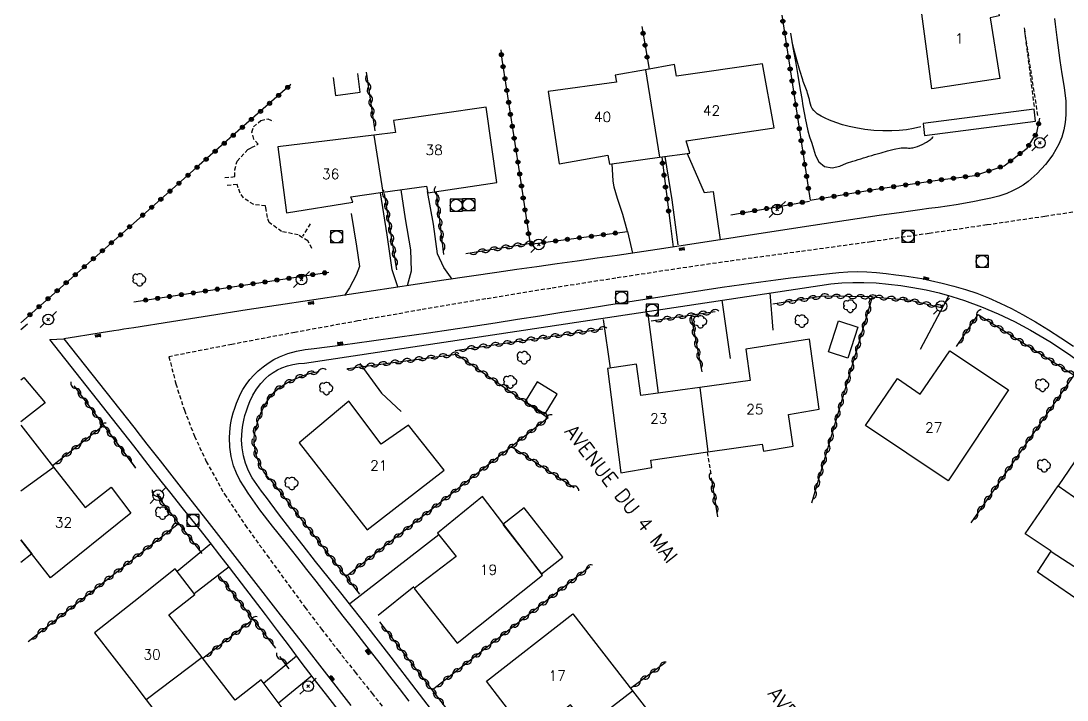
# Model space of a CAD drawing. Header units: millimetres. Extents: x 157000 to 158000, y 155000 to 156000.
# Drawn here: x 157000 to 157129.9, y 155238.6 to 155323 of the extents above; entities that cross this region are included whole.
import ezdxf
from ezdxf.enums import TextEntityAlignment as Align

# ---------------------------------------------------------------- set-up
doc = ezdxf.new("R2010")
doc.units = ezdxf.units.MM
doc.linetypes.add('DASHED', pattern=[0.75, 0.5, -0.25])
doc.layers.get('0').update_dxf_attribs({"linetype": 'CONTINUOUS'})
for name, color, linetype in [('W0001', 6, 'DASHED'), ('W0008', 7, 'CONTINUOUS'), ('W0014', 7, 'CONTINUOUS'), ('W0017', 7, 'CONTINUOUS'), ('W0101', 7, 'CONTINUOUS'), ('W0104', 1, 'CONTINUOUS'), ('W0112', 1, 'DASHED'), ('W0211', 2, 'CONTINUOUS'), ('W0214', 2, 'CONTINUOUS'), ('W0300', 7, 'CONTINUOUS'), ('W0310', 3, 'CONTINUOUS'), ('W0323', 7, 'CONTINUOUS'), ('W0401', 7, 'CONTINUOUS'), ('W0420', 7, 'CONTINUOUS'), ('W0473', 7, 'CONTINUOUS'), ('W0989', 7, 'CONTINUOUS'), ('W0991', 7, 'CONTINUOUS'), ('W1102', 7, 'CONTINUOUS')]:
    doc.layers.add(name, color=color, linetype=linetype)
doc.styles.get("Standard").update_dxf_attribs({"font": 'romans.shx', "width": 0.85})

# ---------------------------------------------------------------- blocks, each defined once
blk = doc.blocks.new('T473')
for p, q in [((-0.166667, 0.166667), (0.166667, -0.166667)), ((-0.166667, -0.166667), (0.166667, 0.166667)), ((0.500001, 0.500001), (1.000002, 1.000002)), ((-1.000002, -1.000002), (-0.500001, -0.500001))]:
    blk.add_line(p, q)
blk.add_ellipse((0, 0), major_axis=(0.471405, 0.471405), ratio=1, start_param=5.4977871438, end_param=11.780972451)
blk = doc.blocks.new('T401')
for p, q in [((-0.3, 0.3), (0, 0.3)), ((-0.3, -0.25), (-0.3, 0.3)), ((-0.3, 0.15), (0, 0.15)), ((-0.3, 0), (0, 0)), ((0, 0.3), (0, -0.25)), ((-0.3, -0.15), (0, -0.15)), ((-0.3, -0.25), (-0.3, -0.3)), ((-0.3, -0.3), (0, -0.3)), ((0, -0.3), (0, -0.25))]:
    blk.add_line(p, q)
blk = doc.blocks.new('T420')
for p, q in [((0.75, 0.75), (-0.75, 0.75)), ((-0.75, 0.75), (-0.75, -0.75)), ((0.75, 0.75), (0.75, -0.75)), ((0.75, -0.75), (-0.75, -0.75))]:
    blk.add_line(p, q)
blk.add_ellipse((0, 0), major_axis=(-0.53, 0.53), ratio=1, start_param=3.926991, end_param=10.210176)
blk = doc.blocks.new('T300')
for p, q in [((-0.8, 0.51), (-0.86, 0.34)), ((-0.86, 0.34), (-0.86, 0.17)), ((-0.86, 0.17), (-0.74, 0.06)), ((-0.69, 0.63), (-0.8, 0.51)), ((-0.8, -0.06), (-0.74, 0.06)), ((-0.74, 0.06), (-0.69, 0.11)), ((-0.57, 0.69), (-0.69, 0.63)), ((-0.46, 0.69), (-0.57, 0.69)), ((-0.29, 0.63), (-0.46, 0.69)), ((-0.29, 0.63), (-0.17, 0.74)), ((-0.23, 0.57), (-0.29, 0.63)), ((-0.17, 0.74), (-0.06, 0.8)), ((-0.06, 0.8), (0.06, 0.8)), ((0.06, 0.8), (0.23, 0.74)), ((0.23, 0.74), (0.34, 0.63)), ((0.34, 0.63), (0.4, 0.51)), ((0.46, 0.46), (0.34, 0.46)), ((0.4, 0.51), (0.4, 0.46)), ((0.57, 0.4), (0.46, 0.46)), ((0.57, 0.4), (0.69, 0.29)), ((0.69, 0.29), (0.74, 0.17)), ((0.74, 0.06), (0.69, -0.17)), ((0.74, 0.17), (0.74, 0.06)), ((-0.8, -0.17), (-0.8, -0.06)), ((-0.8, -0.23), (-0.8, -0.17)), ((-0.74, -0.34), (-0.8, -0.23)), ((-0.69, -0.4), (-0.74, -0.34)), ((-0.51, -0.46), (-0.69, -0.4)), ((-0.4, -0.46), (-0.51, -0.46)), ((-0.4, -0.46), (-0.34, -0.46)), ((-0.34, -0.46), (-0.34, -0.4)), ((-0.34, -0.51), (-0.34, -0.46)), ((-0.29, -0.63), (-0.34, -0.51)), ((-0.17, -0.74), (-0.29, -0.63)), ((-0.06, -0.8), (-0.17, -0.74)), ((0.06, -0.8), (-0.06, -0.8)), ((0.17, -0.74), (0.06, -0.8)), ((0.23, -0.69), (0.17, -0.74)), ((0.29, -0.46), (0.23, -0.46)), ((0.29, -0.63), (0.23, -0.69)), ((0.46, -0.4), (0.29, -0.46)), ((0.34, -0.51), (0.29, -0.63)), ((0.34, -0.51), (0.34, -0.46)), ((0.57, -0.34), (0.46, -0.4)), ((0.63, -0.29), (0.57, -0.34)), ((0.69, -0.17), (0.63, -0.29))]:
    blk.add_line(p, q)
blk = doc.blocks.new('t310o')
at = {"color": 0, "linetype": 'Continuous'}
for centre, start, end in [((-0.5, 0.38), 216.8699, 323.1304), ((0.5, -0.37), 36.8699, 143.1303)]:
    blk.add_arc(centre, 0.625, start, end, dxfattribs=at)
blk = doc.blocks.new('t323o')
at = {"color": 0, "linetype": 'Continuous'}
for radius in [0.25, 0.15]:
    blk.add_circle((0, 0), radius, dxfattribs=at)

msp = doc.modelspace()

# ---------------------------------------------------------------- linework, layer by layer
at = {"layer": 'W0001'}
for points in [[(157134.32, 155299.77), (157127.13, 155298.7), (157119.94, 155297.64), (157112.75, 155296.59), (157105.55, 155295.55), (157102.6, 155295.14), (157099.65, 155294.73), (157096.7, 155294.33), (157093.74, 155293.93), (157090.79, 155293.53), (157087.84, 155293.12), (157084.89, 155292.7), (157081.94, 155292.27), (157073.86, 155291.04), (157065.78, 155289.77), (157057.71, 155288.46), (157049.65, 155287.1), (157041.82, 155285.72), (157033.99, 155284.29), (157026.18, 155282.81), (157018.37, 155281.28)], [(157018.37, 155281.28), (157019.23, 155277.92), (157020.29, 155274.63), (157021.55, 155271.41), (157023.01, 155268.27), (157025.27, 155264.22), (157027.84, 155260.36), (157030.55, 155256.62), (157033.27, 155252.89), (157035.27, 155250.16), (157037.32, 155247.46), (157039.39, 155244.78), (157041.49, 155242.12), (157043.6, 155239.46), (157045.71, 155236.81)]]:
    msp.add_lwpolyline(points, dxfattribs=at)
at = {"layer": 'W0008'}
for points in [[(157128.32, 155323.28), (157128.42, 155322.59), (157128.51, 155321.9), (157128.63, 155320.94), (157128.75, 155319.99), (157128.87, 155319.04), (157128.98, 155318.08), (157129.23, 155316.41), (157129.52, 155314.73), (157129.73, 155313.03), (157129.75, 155311.32), (157129.66, 155310.39), (157129.5, 155309.46), (157129.25, 155308.55), (157128.88, 155307.68), (157128.12, 155306.37), (157127.2, 155305.16), (157126.17, 155304.05), (157125.05, 155303.04), (157124.44, 155302.59), (157123.79, 155302.2), (157123.11, 155301.87), (157122.41, 155301.57), (157121.43, 155301.23), (157120.42, 155300.97), (157119.41, 155300.76), (157118.4, 155300.55), (157117.27, 155300.34), (157116.14, 155300.15), (157115, 155299.98), (157113.87, 155299.83), (157112.73, 155299.68), (157111.6, 155299.53), (157110.46, 155299.37), (157109.33, 155299.21), (157106.58, 155298.8), (157103.84, 155298.39), (157101.09, 155297.98), (157098.35, 155297.57), (157095.93, 155297.2), (157093.51, 155296.83), (157091.1, 155296.45), (157088.68, 155296.08), (157086.26, 155295.7), (157083.85, 155295.33), (157081.43, 155294.96), (157079.01, 155294.6), (157076.52, 155294.23), (157074.03, 155293.87), (157071.54, 155293.52), (157069.05, 155293.16), (157066.56, 155292.81), (157064.07, 155292.46), (157061.58, 155292.1), (157059.09, 155291.74), (157052.52, 155290.77), (157045.95, 155289.8), (157039.38, 155288.81), (157032.81, 155287.81), (157028.11, 155287.09), (157023.4, 155286.36), (157018.7, 155285.62), (157014, 155284.88)], [(157014, 155284.88), (157013.38, 155284.78), (157012.76, 155284.69), (157012.14, 155284.59), (157011.52, 155284.49), (157009.97, 155284.24), (157008.42, 155284), (157006.88, 155283.75), (157005.33, 155283.49)]]:
    msp.add_lwpolyline(points, dxfattribs=at)
at = {"layer": 'W0014'}
for points in [[(157036.41, 155282.31), (157039.96, 155282.77), (157043.51, 155283.24), (157047.06, 155283.74), (157050.61, 155284.24), (157053.38, 155284.65), (157056.14, 155285.07), (157058.9, 155285.5), (157061.66, 155285.93), (157064.41, 155286.37), (157067.17, 155286.81), (157069.93, 155287.24), (157072.69, 155287.67), (157077.48, 155288.41), (157082.27, 155289.16), (157087.06, 155289.9), (157091.86, 155290.58), (157093.71, 155290.84), (157095.56, 155291.08), (157097.41, 155291.3), (157099.27, 155291.5), (157100.4, 155291.62), (157101.54, 155291.74), (157102.69, 155291.83), (157103.83, 155291.86), (157105.04, 155291.83), (157106.24, 155291.74), (157107.44, 155291.61), (157108.63, 155291.47), (157109.71, 155291.33), (157110.79, 155291.17), (157111.86, 155290.98), (157112.92, 155290.76), (157114.38, 155290.43), (157115.84, 155290.06), (157117.28, 155289.64), (157118.7, 155289.16), (157120.15, 155288.58), (157121.58, 155287.95), (157122.99, 155287.26), (157124.37, 155286.53), (157125.99, 155285.61), (157127.57, 155284.64), (157129.13, 155283.63), (157130.68, 155282.61)], [(157035.19, 155280.47), (157099.18, 155290.14)], [(157099.18, 155290.14), (157100.54, 155290.32), (157101.91, 155290.44), (157103.28, 155290.5), (157104.65, 155290.5), (157106.19, 155290.44), (157107.72, 155290.31), (157109.24, 155290.12), (157110.76, 155289.88), (157112.38, 155289.57), (157114, 155289.21), (157115.6, 155288.78), (157117.17, 155288.28), (157119.28, 155287.49), (157121.34, 155286.61), (157123.37, 155285.64), (157125.35, 155284.58), (157127.74, 155283.17), (157130.06, 155281.65), (157132.31, 155280.02), (157134.49, 155278.3)], [(157003.61, 155283.41), (157005.33, 155283.49)], [(157014, 155270.2), (157003.61, 155283.41)], [(157005.33, 155283.49), (157014, 155272.53)], [(157048.2, 155238.5), (157047.01, 155240.06), (157045.81, 155241.62), (157044.62, 155243.18), (157043.42, 155244.73), (157042.29, 155246.18), (157041.16, 155247.62), (157040.03, 155249.07), (157038.9, 155250.51), (157037.77, 155251.96), (157036.64, 155253.4), (157035.51, 155254.85), (157034.39, 155256.3), (157032.82, 155258.28), (157031.23, 155260.25), (157029.68, 155262.26), (157028.23, 155264.34), (157027.71, 155265.14), (157027.2, 155265.95), (157026.75, 155266.81), (157026.4, 155267.71), (157026.11, 155268.87), (157025.95, 155270.06), (157025.91, 155271.25), (157025.99, 155272.44), (157026.08, 155273.07), (157026.2, 155273.69), (157026.36, 155274.3), (157026.55, 155274.91), (157026.76, 155275.5), (157027.01, 155276.09), (157027.28, 155276.66), (157027.57, 155277.22), (157027.96, 155277.85), (157028.41, 155278.45), (157028.91, 155279), (157029.45, 155279.51), (157030.06, 155280.03), (157030.7, 155280.5), (157031.39, 155280.92), (157032.11, 155281.27), (157033.14, 155281.67), (157034.21, 155281.98), (157035.3, 155282.19), (157036.41, 155282.31)], [(157052.22, 155235.81), (157049.09, 155239.89), (157045.96, 155243.96), (157042.81, 155248.03), (157041.27, 155250), (157039.72, 155251.95), (157038.16, 155253.91), (157036.59, 155255.86), (157035.04, 155257.82), (157033.5, 155259.79), (157031.98, 155261.78), (157030.49, 155263.79), (157029.89, 155264.59), (157029.28, 155265.39), (157028.71, 155266.23), (157028.24, 155267.12), (157027.89, 155268.04), (157027.63, 155268.98), (157027.46, 155269.95), (157027.4, 155270.93), (157027.42, 155271.55), (157027.47, 155272.17), (157027.55, 155272.78), (157027.67, 155273.39), (157027.82, 155273.99), (157028, 155274.58), (157028.2, 155275.16), (157028.43, 155275.73), (157028.81, 155276.51), (157029.26, 155277.26), (157029.79, 155277.95), (157030.38, 155278.59), (157030.84, 155278.99), (157031.33, 155279.34), (157031.86, 155279.65), (157032.41, 155279.9), (157033.09, 155280.14), (157033.78, 155280.31), (157034.48, 155280.42), (157035.19, 155280.47)], [(157014, 155272.53), (157014.82, 155271.49), (157015.64, 155270.44), (157016.47, 155269.4), (157017.29, 155268.35), (157020.19, 155264.64), (157023.09, 155260.93), (157025.98, 155257.21), (157028.87, 155253.5), (157031.9, 155249.61), (157034.93, 155245.73), (157037.96, 155241.84), (157040.98, 155237.95)], [(157016.22, 155267.37), (157014, 155270.2)], [(157039.95, 155236.67), (157037.8, 155239.45), (157036.3, 155241.4), (157034.81, 155243.36), (157033.33, 155245.32), (157031.85, 155247.28), (157030.38, 155249.25), (157028.89, 155251.21), (157027.4, 155253.17), (157025.9, 155255.11), (157024.7, 155256.65), (157023.5, 155258.19), (157022.29, 155259.72), (157021.07, 155261.25), (157019.86, 155262.78), (157018.64, 155264.31), (157017.43, 155265.84), (157016.22, 155267.37)]]:
    msp.add_lwpolyline(points, dxfattribs=at)
at = {"layer": 'W0017'}
for points in [[(157079.93, 155306.14), (157080.82, 155300.75), (157081.55, 155295.18)], [(157082.72, 155306.52), (157084.84, 155301.66), (157085.97, 155301.82), (157086.83, 155295.8)], [(157075.3, 155296.82), (157074.72, 155298.95), (157074.07, 155300.95), (157073.65, 155302.32), (157073.54, 155303.12), (157073.42, 155305.24)], [(157048.01, 155290.12), (157048.49, 155291.94), (157048.4, 155294.56), (157047.77, 155298.4), (157047.23, 155302.02)], [(157053.53, 155290.93), (157052.49, 155292.36), (157051.71, 155294.06), (157051.24, 155297.74), (157050.48, 155301.82)], [(157046.78, 155289.98), (157046.08, 155292.08), (157045.46, 155296.4), (157044.65, 155301.63)], [(157041.01, 155299.06), (157041.68, 155295.02), (157042.04, 155292.48), (157041.62, 155291.41), (157040.79, 155289.85), (157040.18, 155288.88)], [(157080.59, 155297.88), (157080.99, 155294.9)], [(157075.3, 155296.82), (157075.92, 155294.14)], [(157093, 155289.2), (157093.36, 155284.57)], [(157115.22, 155288.88), (157111.63, 155282.17)], [(157087.03, 155288.3), (157088.07, 155281.04)], [(157079.15, 155276.77), (157077.86, 155286.56)], [(157073.19, 155279.86), (157072.32, 155285.91)], [(157042.08, 155280.45), (157044.78, 155276.77), (157047.23, 155274.46)], [(157136.66, 155276.81), (157128.77, 155265.25)], [(157051.89, 155259.17), (157040.84, 155250.58)], [(157019.4, 155254.63), (157023.6, 155258.08)], [(157021.51, 155251.86), (157025.85, 155255.21)], [(157048.8, 155252.7), (157044.37, 155249.12)], [(157030.13, 155240.74), (157034.21, 155244.14)], [(157036.11, 155241.63), (157032, 155238.24)]]:
    msp.add_lwpolyline(points, dxfattribs=at)
at = {"layer": 'W0101'}
for points in [[(157120.97, 155327.05), (157121.45, 155323.6), (157120.36, 155323.37), (157121.54, 155315.85), (157113.11, 155314.55), (157111.62, 155325.76)], [(157092.09, 155317.67), (157081.41, 155316.12), (157081.16, 155317.58), (157077.56, 155316.93)], [(157079.28, 155306.05), (157083.04, 155306.56), (157082.6, 155308.09), (157093.51, 155309.71), (157092.09, 155317.67)], [(157077.56, 155316.93), (157073.78, 155316.24), (157073.93, 155315.36), (157065.48, 155314.21), (157066.83, 155305.25), (157072.86, 155306.32), (157073.06, 155305.19), (157079.28, 155306.05)], [(157057.76, 155312.28), (157046.27, 155310.61), (157046.52, 155309.13), (157043.8, 155308.79)], [(157044.95, 155301.7), (157050.34, 155302.45), (157050.53, 155301.63), (157059.07, 155302.93), (157057.76, 155312.28)], [(157043.8, 155308.79), (157031.9, 155307.34), (157032.99, 155299.15), (157041.2, 155300.48), (157040.95, 155301.14), (157044.95, 155301.7)], [(157085.3, 155269.45), (157092.05, 155270.41), (157092.18, 155269.53), (157095.88, 155270.17), (157095.3, 155274.12), (157099.1, 155274.76), (157097.91, 155283.45), (157090.01, 155282.23), (157090.54, 155278.33), (157084.29, 155277.47)], [(157076.43, 155280.37), (157072.82, 155279.8), (157074.47, 155266.85), (157078.33, 155267.54), (157078.2, 155268.43), (157085.3, 155269.45)], [(157084.29, 155277.47), (157076.97, 155276.47), (157076.43, 155280.37)], [(157000, 155278.41), (157000.36, 155278.71)], [(157000.36, 155278.71), (157003.01, 155275.55), (157000, 155273.2)], [(157000, 155272.76), (157004.04, 155267.58)], [(157004.04, 155267.58), (157007.96, 155262.56), (157011.19, 155265.08), (157013.66, 155261.83), (157003.66, 155253.8), (157000, 155258.55)], [(157021.59, 155251.75), (157019.16, 155254.94), (157014, 155250.84)], [(157022.5, 155243.91), (157018.36, 155249.24), (157021.59, 155251.75)], [(157014, 155250.84), (157009.14, 155246.99), (157014, 155240.68)], [(157070.29, 155235.45), (157068.24, 155238.06), (157063.13, 155234.01), (157057.81, 155240.98), (157068.52, 155249.33)], [(157068.52, 155249.33), (157075.94, 155239.77)], [(157015.55, 155238.67), (157022.22, 155230), (157032.43, 155237.67), (157029.84, 155241.13), (157026.61, 155238.61), (157022.5, 155243.91)], [(157014, 155240.68), (157015.55, 155238.67)], [(157075.94, 155239.77), (157083.2, 155230.42), (157072.57, 155222.18), (157067.08, 155228.89), (157072.32, 155232.87), (157070.29, 155235.45)]]:
    msp.add_lwpolyline(points, dxfattribs=at)
for points in [[(157122.61, 155277.17), (157115.11, 155265.88), (157104.86, 155272.72), (157108.83, 155278.58), (157111.66, 155276.62), (157115.35, 155282.03)], [(157034.55, 155270.59), (157043, 155259.79), (157052.57, 155267.19), (157048.13, 155272.78), (157044.73, 155270.44), (157040.7, 155275.75)], [(157142.35, 155263.76), (157132.96, 155249.88), (157126.2, 155254.51), (157127.9, 155257.14), (157124.69, 155259.27), (157128.77, 155265.25), (157131.65, 155263.25), (157135.23, 155268.54)], [(157054.18, 155245.69), (157064.74, 155254.16), (157057.29, 155263.94), (157051.73, 155259.38), (157054.03, 155256.46), (157048.81, 155252.5)]]:
    msp.add_lwpolyline(points, close=True, dxfattribs=at)
at = {"layer": 'W0104'}
for points in [[(157042.14, 155314.13), (157041.85, 155316.45)], [(157038.78, 155315.94), (157039.07, 155313.73), (157042.14, 155314.13)], [(157000, 155258.55), (157001.36, 155256.78), (157000, 155255.73)], [(157127.9, 155257.1), (157134.81, 155252.61)]]:
    msp.add_lwpolyline(points, dxfattribs=at)
for points in [[(157125.8, 155312.02), (157112.01, 155310.25), (157112.2, 155308.76), (157125.99, 155310.53)], [(157103.92, 155284.97), (157102.65, 155281.09), (157100.26, 155281.88), (157101.53, 155285.75)], [(157065.1, 155274.18), (157066.6, 155276.62), (157064.1, 155278.17), (157062.6, 155275.73)], [(157059.84, 155260.45), (157064.62, 155254.32), (157067.28, 155256.39), (157062.49, 155262.52)]]:
    msp.add_lwpolyline(points, close=True, dxfattribs=at)
at = {"layer": 'W0112'}
for points in [[(157124.55, 155322.12), (157126.23, 155311.21)], [(157124.6, 155321.78), (157125.82, 155312.14)], [(157029.45, 155307.67), (157028.9, 155308.32), (157028.68, 155309.18), (157028.88, 155309.84), (157029.78, 155310.63), (157030.66, 155310.81), (157031.37, 155310.48)], [(157025.31, 155303.52), (157026.54, 155303.65), (157026.55, 155304.48), (157026.83, 155305.56), (157028.16, 155307), (157028.64, 155307.26), (157029.45, 155307.67)], [(157026.86, 155302.68), (157025.41, 155302.52)], [(157030.37, 155300.01), (157028.9, 155300.18), (157027.64, 155301), (157027.22, 155301.61), (157026.98, 155302.25), (157026.86, 155302.68)], [(157036.14, 155294.73), (157035.61, 155295.66), (157034.44, 155296.41), (157032.37, 155296.82), (157030.83, 155297.95), (157030.61, 155298.56), (157030.39, 155299.79), (157030.37, 155300.01)], [(157035.92, 155297.78), (157034.96, 155296.24)], [(157085.19, 155269.43), (157085.7, 155266.55)]]:
    msp.add_lwpolyline(points, dxfattribs=at)
at = {"layer": 'W0211'}
msp.add_lwpolyline([(157095.55, 155321.45), (157095.86, 155319.69), (157096.16, 155317.94), (157096.46, 155316.19), (157096.77, 155314.44), (157096.84, 155314), (157096.91, 155313.56), (157096.98, 155313.11), (157097.05, 155312.67), (157097.12, 155312.23), (157097.19, 155311.79), (157097.28, 155311.35), (157097.37, 155310.91), (157097.53, 155310.13), (157097.71, 155309.34), (157097.92, 155308.57), (157098.18, 155307.81), (157098.41, 155307.08), (157098.65, 155306.26), (157099.08, 155305.47), (157099.78, 155304.9), (157100.72, 155304.72), (157101.68, 155304.93), (157102.52, 155305.3), (157103.28, 155305.58), (157103.62, 155305.67), (157103.96, 155305.76), (157104.29, 155305.87), (157104.63, 155305.97), (157104.96, 155306.08), (157105.29, 155306.19), (157105.63, 155306.29), (157105.96, 155306.39), (157106.79, 155306.62), (157107.61, 155306.86), (157108.44, 155307.07), (157109.29, 155307.22), (157109.47, 155307.23), (157109.66, 155307.23), (157109.84, 155307.22), (157110.02, 155307.21), (157110.2, 155307.2), (157110.39, 155307.2), (157110.57, 155307.21), (157110.76, 155307.24), (157111.34, 155307.41), (157111.89, 155307.65), (157112.42, 155307.94), (157112.93, 155308.27), (157113.03, 155308.35), (157113.12, 155308.44), (157113.21, 155308.53), (157113.28, 155308.63)], dxfattribs=at)
at = {"layer": 'W0214'}
msp.add_lwpolyline([(157111.73, 155309.84), (157110.84, 155309.63), (157109.94, 155309.48), (157109.03, 155309.38), (157108.12, 155309.32), (157107, 155309.32), (157105.89, 155309.39), (157104.78, 155309.51), (157103.68, 155309.69), (157102.84, 155309.87), (157102, 155310.09), (157101.18, 155310.36), (157100.38, 155310.68), (157099.87, 155310.91), (157099.34, 155311.15), (157098.85, 155311.45), (157098.43, 155311.86), (157098.26, 155312.11), (157098.13, 155312.37), (157098.03, 155312.65), (157097.95, 155312.93), (157097.89, 155313.21), (157097.83, 155313.49), (157097.76, 155313.76), (157097.67, 155314.03), (157097.6, 155314.24), (157097.52, 155314.44), (157097.45, 155314.64), (157097.37, 155314.84), (157097.29, 155315.04), (157097.22, 155315.25), (157097.14, 155315.45), (157097.08, 155315.65), (157096.71, 155316.82), (157096.36, 155318), (157096.04, 155319.18), (157095.74, 155320.37)], dxfattribs=at)
at = {"layer": 'W0310'}
for points in [[(157043.98, 155309.35), (157042.91, 155316.62)], [(157052.52, 155293.99), (157051.59, 155301.79)], [(157046.68, 155292.08), (157045.13, 155301.57)], [(157055.24, 155294.08), (157063.54, 155295.42)], [(157105.74, 155288.71), (157099.56, 155288.81), (157093.35, 155287.79)], [(157098.22, 155263.14), (157105.74, 155288.71), (157110.41, 155288.31), (157114.46, 155287.35)], [(157078.24, 155285.73), (157086.19, 155286.88)], [(157083.16, 155286.44), (157084.56, 155279.4)], [(157116.15, 155282.57), (157118.84, 155286.52), (157131.1, 155278.77), (157135.74, 155275.6)], [(157000.82, 155285.32), (157000, 155284.6)], [(157053.92, 155282.07), (157072.24, 155284.73)], [(157040.61, 155279.83), (157054.07, 155281.61), (157065.48, 155273.69), (157040.38, 155253.99)], [(157030.85, 155266.08), (157030.16, 155266.99), (157029.61, 155267.99), (157029.22, 155269.06), (157029, 155270.18), (157028.96, 155270.71), (157028.98, 155271.24), (157029.04, 155271.77), (157029.14, 155272.28), (157029.28, 155272.78), (157029.43, 155273.28), (157029.61, 155273.77), (157029.8, 155274.25), (157030.13, 155274.98), (157030.53, 155275.68), (157031, 155276.34), (157031.53, 155276.95), (157032.01, 155277.38), (157032.54, 155277.75), (157033.09, 155278.07), (157033.66, 155278.37), (157034.47, 155278.72), (157035.3, 155279.03), (157036.14, 155279.27), (157037, 155279.46)], [(157130.73, 155279.01), (157117.93, 155260.66)], [(157006.57, 155277.67), (157014, 155267.74)], [(157006.57, 155277.67), (157014, 155267.75)], [(157010.16, 155272.67), (157003.93, 155267.73)], [(157060.93, 155270.13), (157068.68, 155265.03)], [(157014, 155267.75), (157014.17, 155267.52)], [(157014, 155267.74), (157014.23, 155267.44)], [(157042.07, 155251.81), (157030.92, 155266.17)], [(157085.71, 155266.24), (157086.48, 155261.41)], [(157016.9, 155264), (157022.45, 155256.86)], [(157014, 155256.21), (157019.56, 155260.58)], [(157000.91, 155245.93), (157014, 155256.21)], [(157070.65, 155255.19), (157051.25, 155240.03)], [(157024.67, 155254), (157031.6, 155245.08)], [(157028.63, 155248.46), (157022.57, 155243.82)], [(157044.53, 155248.37), (157057.25, 155231.78), (157059.07, 155232.25), (157061.78, 155233.89)], [(157032.11, 155244.03), (157033.26, 155242.52)], [(157080.01, 155243.26), (157075.7, 155240.09)]]:
    msp.add_lwpolyline(points, dxfattribs=at)
at = {"layer": 'W0323'}
for points in [[(157094.49, 155323.69), (157098, 155300.71)], [(157077.11, 155322.28), (157078, 155317.01)], [(157059.57, 155319.38), (157059.73, 155318.21), (157061.88, 155304.28), (157063.21, 155295.26), (157075.3, 155296.82)], [(157033.51, 155315.07), (157022.15, 155305.06), (157014, 155297.86)], [(157098, 155300.71), (157106.14, 155302.07), (157114.08, 155303.24), (157118.43, 155303.78), (157122.06, 155304.99), (157124.92, 155307.18), (157126.15, 155309.1), (157126.5, 155310.92)], [(157079.56, 155306.08), (157080.59, 155297.88)], [(157088.14, 155298.92), (157097.9, 155300.61)], [(157014, 155297.86), (157000, 155285.5)], [(157014, 155288.08), (157038.21, 155291.78)]]:
    msp.add_lwpolyline(points, dxfattribs=at)
at = {"layer": 'W1102'}
for points in [[(157077.56, 155316.93), (157079.28, 155306.05)], [(157043.8, 155308.79), (157044.95, 155301.7)], [(157084.29, 155277.47), (157085.3, 155269.45)], [(157000, 155264.63), (157004.04, 155267.58)], [(157022.5, 155243.91), (157015.55, 155238.67)], [(157070.29, 155235.45), (157075.94, 155239.77)]]:
    msp.add_lwpolyline(points, dxfattribs=at)

# ---------------------------------------------------------------- block references
at = {"layer": 'W0300'}
for p in [(157014.74, 155290.83), (157102.98, 155287.55), (157084.37, 155285.61), (157096.97, 155285.7), (157062.49, 155281.15), (157060.78, 155278.15), (157126.85, 155277.73), (157037.94, 155277.32), (157127.07, 155267.74), (157033.64, 155265.53), (157017.58, 155261.85)]:
    msp.add_blockref('T300', p, dxfattribs=at)
at = {"layer": 'W0310'}
for p, rotation in [((157043.11, 155315.29), 98.33986471005197), ((157043.33, 155313.8), 98.33986471005197), ((157043.54, 155312.32), 98.33986471005197), ((157043.76, 155310.83), 98.33986471005197), ((157045.23, 155300.97), 99.28785266326987), ((157051.63, 155301.44), 96.84827535498317), ((157045.47, 155299.48), 99.28785266326987), ((157051.81, 155299.95), 96.84827535498317), ((157051.99, 155298.46), 96.84827535498317), ((157045.71, 155298), 99.28785266326987), ((157052.17, 155296.97), 96.84827535498317), ((157045.96, 155296.52), 99.28785266326987), ((157046.2, 155295.04), 99.28785266326987), ((157052.35, 155295.48), 96.84827535498317), ((157061.17, 155295.04), 9.229044538666383), ((157062.65, 155295.28), 9.229044538666383), ((157046.44, 155293.56), 99.28785266326987), ((157056.73, 155294.32), 9.229044538666383), ((157058.21, 155294.56), 9.229044538666383), ((157059.69, 155294.8), 9.229044538666383), ((157097.79, 155288.52), 189.3050770697087), ((157099.27, 155288.76), 189.3050770697087), ((157100.77, 155288.79), 179.1111904304781), ((157102.27, 155288.77), 179.1111904304781), ((157103.77, 155288.75), 179.1111904304781), ((157105.27, 155288.72), 179.1111904304781), ((157106.08, 155288.69), 355.0403250114842), ((157107.58, 155288.56), 355.0403250114842), ((157109.07, 155288.43), 355.0403250114842), ((157094.83, 155288.04), 189.3050770697087), ((157096.31, 155288.28), 189.3050770697087), ((157105.42, 155287.6), 73.61646998759645), ((157110.56, 155288.27), 346.7011862400798), ((157112.02, 155287.93), 346.7011862400798), ((157113.48, 155287.58), 346.7011862400798), ((157079.72, 155285.95), 8.186583177527291), ((157081.21, 155286.16), 8.186583177527291), ((157082.69, 155286.37), 8.186583177527291), ((157083.39, 155285.28), 281.1988609315132), ((157084.18, 155286.59), 8.186583177527291), ((157085.66, 155286.8), 8.186583177527291), ((157104.99, 155286.16), 73.61646998759645), ((157118.68, 155286.29), 55.74822714147074), ((157119.87, 155285.87), 327.7157422107348), ((157071.74, 155284.66), 8.277229857809463), ((157104.57, 155284.72), 73.61646998759645), ((157117.84, 155285.05), 55.74822714147074), ((157121.14, 155285.07), 327.7157422107348), ((157122.4, 155284.27), 327.7157422107348), ((157062.83, 155283.37), 8.277229857809463), ((157064.32, 155283.58), 8.277229857809463), ((157065.8, 155283.8), 8.277229857809463), ((157067.28, 155284.01), 8.277229857809463), ((157068.77, 155284.23), 8.277229857809463), ((157070.25, 155284.45), 8.277229857809463), ((157083.68, 155283.81), 281.1988609315132), ((157104.15, 155283.28), 73.61646998759645), ((157116.99, 155283.81), 55.74822714147074), ((157123.67, 155283.47), 327.7157422107348), ((157055.41, 155282.29), 8.277229857809463), ((157056.89, 155282.5), 8.277229857809463), ((157058.38, 155282.72), 8.277229857809463), ((157059.86, 155282.93), 8.277229857809463), ((157061.35, 155283.15), 8.277229857809463), ((157083.97, 155282.34), 281.1988609315132), ((157103.73, 155281.84), 73.61646998759645), ((157124.94, 155282.66), 327.7157422107348), ((157126.21, 155281.86), 327.7157422107348), ((157047.42, 155280.73), 7.522715619256636), ((157048.91, 155280.93), 7.522715619256636), ((157050.39, 155281.12), 7.522715619256636), ((157051.88, 155281.32), 7.522715619256636), ((157053.37, 155281.51), 7.522715619256636), ((157054.72, 155281.16), 325.2348825491759), ((157055.95, 155280.3), 325.2348825491759), ((157084.26, 155280.87), 281.1988609315132), ((157103.3, 155280.41), 73.61646998759645), ((157127.48, 155281.06), 327.7157422107348), ((157128.75, 155280.26), 327.7157422107348), ((157036.92, 155279.44), 12.33840255703958), ((157041.47, 155279.94), 7.522715619256636), ((157042.96, 155280.14), 7.522715619256636), ((157044.44, 155280.34), 7.522715619256636), ((157045.93, 155280.53), 7.522715619256636), ((157057.19, 155279.45), 325.2348825491759), ((157102.88, 155278.97), 73.61646998759645), ((157130.01, 155279.46), 327.7157422107348), ((157032.73, 155277.86), 30.30997670215298), ((157034.07, 155278.55), 23.95431574440164), ((157035.47, 155279.08), 16.21037425063955), ((157058.42, 155278.59), 325.2348825491759), ((157059.65, 155277.74), 325.2348825491759), ((157102.46, 155277.53), 73.61646998759645), ((157129.94, 155277.88), 235.1074310998049), ((157006.8, 155277.35), 306.8409904975486), ((157006.81, 155277.35), 306.8152004489528), ((157007.7, 155276.15), 306.8409904975486), ((157007.71, 155276.14), 306.8152004489528), ((157031.54, 155276.96), 41.81489355182748), ((157060.88, 155276.88), 325.2348825491759), ((157102.03, 155276.09), 73.61646998759645), ((157129.08, 155276.65), 235.1074310998049), ((157008.6, 155274.95), 306.8409904975486), ((157008.61, 155274.94), 306.8152004489528), ((157030.61, 155275.79), 54.68843599675279), ((157062.11, 155276.03), 325.2348825491759), ((157063.35, 155275.17), 325.2348825491759), ((157128.23, 155275.42), 235.1074310998049), ((157009.5, 155273.75), 306.8409904975486), ((157009.51, 155273.74), 306.8152004489528), ((157029.9, 155274.47), 65.5620109661562), ((157064.58, 155274.32), 325.2348825491759), ((157101.61, 155274.65), 73.61646998759645), ((157127.37, 155274.19), 235.1074310998049), ((157009.81, 155272.39), 218.4381078252555), ((157010.4, 155272.55), 306.8409904975486), ((157010.4, 155272.54), 306.8152004489528), ((157029.37, 155273.07), 72.42961801993977), ((157063.98, 155272.52), 218.1294912919411), ((157065.16, 155273.44), 218.1294912919411), ((157101.19, 155273.21), 73.61646998759645), ((157126.51, 155272.96), 235.1074310998049), ((157008.63, 155271.46), 218.4381078252555), ((157011.3, 155271.35), 306.8409904975486), ((157011.3, 155271.34), 306.8152004489528), ((157029.02, 155271.61), 83.19798450160755), ((157062.8, 155271.59), 218.1294912919411), ((157100.76, 155271.77), 73.61646998759645), ((157125.65, 155271.73), 235.1074310998049), ((157007.46, 155270.52), 218.4381078252555), ((157012.2, 155270.15), 306.8409904975486), ((157012.2, 155270.14), 306.8152004489528), ((157029.01, 155270.12), 101.0480450795491), ((157061.62, 155270.66), 218.1294912919411), ((157100.34, 155270.33), 73.61646998759645), ((157124.79, 155270.5), 235.1074310998049), ((157005.11, 155268.66), 218.4381078252555), ((157006.28, 155269.59), 218.4381078252555), ((157013.1, 155268.95), 306.8409904975486), ((157013.1, 155268.94), 306.8152004489528), ((157029.36, 155268.66), 109.919651037999), ((157059.26, 155268.81), 218.1294912919411), ((157060.44, 155269.74), 218.1294912919411), ((157062.19, 155269.3), 326.6889797690202), ((157099.92, 155268.89), 73.61646998759645), ((157123.93, 155269.27), 235.1074310998049), ((157029.98, 155267.3), 118.791253977468), ((157058.08, 155267.88), 218.1294912919411), ((157063.44, 155268.48), 326.6889797690202), ((157064.69, 155267.65), 326.6889797690202), ((157099.49, 155267.45), 73.61646998759645), ((157123.08, 155268.04), 235.1074310998049), ((157031.03, 155266.03), 127.8238353586489), ((157055.72, 155266.03), 218.1294912919411), ((157056.9, 155266.96), 218.1294912919411), ((157065.95, 155266.83), 326.6889797690202), ((157067.2, 155266.01), 326.6889797690202), ((157085.77, 155265.86), 279.0395745620556), ((157099.07, 155266.01), 73.61646998759645), ((157122.22, 155266.81), 235.1074310998049), ((157031.95, 155264.84), 127.8238353586489), ((157054.54, 155265.11), 218.1294912919411), ((157068.45, 155265.18), 326.6889797690202), ((157086.01, 155264.37), 279.0395745620556), ((157098.65, 155264.58), 73.61646998759645), ((157121.36, 155265.58), 235.1074310998049), ((157016.92, 155263.96), 307.8510805320531), ((157032.87, 155263.66), 127.8238353586489), ((157053.36, 155264.18), 218.1294912919411), ((157119.64, 155263.12), 235.1074310998049), ((157120.5, 155264.35), 235.1074310998049), ((157017.84, 155262.78), 307.8510805320531), ((157033.79, 155262.47), 127.8238353586489), ((157051, 155262.33), 218.1294912919411), ((157052.18, 155263.25), 218.1294912919411), ((157086.24, 155262.89), 279.0395745620556), ((157118.79, 155261.89), 235.1074310998049), ((157018.77, 155261.6), 307.8510805320531), ((157034.71, 155261.29), 127.8238353586489), ((157049.82, 155261.4), 218.1294912919411), ((157018.72, 155259.92), 38.13497945912728), ((157019.69, 155260.41), 307.8510805320531), ((157035.63, 155260.1), 127.8238353586489), ((157047.46, 155259.55), 218.1294912919411), ((157048.64, 155260.48), 218.1294912919411), ((157017.54, 155258.99), 38.13497945912728), ((157020.61, 155259.23), 307.8510805320531), ((157021.53, 155258.04), 307.8510805320531), ((157036.55, 155258.92), 127.8238353586489), ((157046.28, 155258.62), 218.1294912919411), ((157015.18, 155257.14), 38.13497945912728), ((157016.36, 155258.06), 38.13497945912728), ((157037.47, 155257.73), 127.8238353586489), ((157043.92, 155256.77), 218.1294912919411), ((157045.1, 155257.7), 218.1294912919411), ((157013.89, 155256.12), 38.13497945916424), ((157038.39, 155256.55), 127.8238353586489), ((157039.31, 155255.36), 127.8238353586489), ((157042.74, 155255.84), 218.1294912919411), ((157011.53, 155254.27), 38.13497945916424), ((157012.71, 155255.2), 38.13497945916424), ((157040.23, 155254.18), 127.8238353586489), ((157041.56, 155254.92), 218.1294912919411), ((157070.17, 155254.8), 217.9840367967608), ((157010.35, 155253.35), 38.13497945916424), ((157025.16, 155253.37), 307.8505258322481), ((157041.15, 155252.99), 127.8238353586489), ((157067.8, 155252.96), 217.9840367967608), ((157068.98, 155253.88), 217.9840367967608), ((157009.17, 155252.42), 38.13497945916424), ((157026.08, 155252.18), 307.8505258322481), ((157066.62, 155252.04), 217.9840367967608), ((157006.81, 155250.57), 38.13497945916424), ((157007.99, 155251.49), 38.13497945916424), ((157027, 155251), 307.8505258322481), ((157065.44, 155251.11), 217.9840367967608), ((157005.63, 155249.64), 38.13497945916424), ((157027.92, 155249.81), 307.8505258322481), ((157063.07, 155249.27), 217.9840367967608), ((157064.26, 155250.19), 217.9840367967608), ((157003.27, 155247.79), 38.13497945916424), ((157004.45, 155248.71), 38.13497945916424), ((157028.53, 155248.37), 217.4011492750875), ((157028.84, 155248.63), 307.8505258322481), ((157061.89, 155248.34), 217.9840367967608), ((157002.09, 155246.86), 38.13497945916424), ((157026.14, 155246.55), 217.4011492750875), ((157027.33, 155247.46), 217.4011492750875), ((157029.76, 155247.44), 307.8505258322481), ((157030.68, 155246.26), 307.8505258322481), ((157045.44, 155247.18), 307.4734966349649), ((157059.53, 155246.5), 217.9840367967608), ((157060.71, 155247.42), 217.9840367967608), ((157024.95, 155245.64), 217.4011492750875), ((157046.36, 155245.99), 307.4734966349649), ((157058.34, 155245.57), 217.9840367967608), ((157023.76, 155244.73), 217.4011492750875), ((157032.35, 155243.71), 307.1532393641955), ((157047.27, 155244.8), 307.4734966349649), ((157057.16, 155244.65), 217.9840367967608), ((157048.18, 155243.61), 307.4734966349649), ((157049.09, 155242.42), 307.4734966349649), ((157054.8, 155242.8), 217.9840367967608), ((157055.98, 155243.73), 217.9840367967608), ((157079.32, 155242.75), 216.369079800751), ((157050.01, 155241.23), 307.4734966349649), ((157053.61, 155241.88), 217.9840367967608), ((157078.12, 155241.86), 216.369079800751), ((157050.92, 155240.04), 307.4734966349649), ((157052.43, 155240.96), 217.9840367967608), ((157076.91, 155240.98), 216.369079800751), ((157051.83, 155238.85), 307.4734966349649)]:
    msp.add_blockref('t310o', p, dxfattribs=dict(at, rotation=rotation))
at = {"layer": 'W0323'}
for p, rotation in [((157094.6, 155322.95), 278.6965060576235), ((157077.25, 155321.45), 279.5365928162507), ((157094.83, 155321.47), 278.6965060576235), ((157077.5, 155319.97), 279.5365928162507), ((157095.05, 155319.99), 278.6965060576235), ((157059.65, 155318.8), 277.678679173507), ((157077.75, 155318.49), 279.5365928162507), ((157095.28, 155318.5), 278.6965060576235), ((157059.87, 155317.31), 278.7671814298085), ((157060.1, 155315.83), 278.7671814298085), ((157095.51, 155317.02), 278.6965060576235), ((157033.13, 155314.73), 221.3727941253887), ((157095.73, 155315.54), 278.6965060576235), ((157032, 155313.74), 221.3727941253887), ((157060.33, 155314.35), 278.7671814298085), ((157095.96, 155314.05), 278.6965060576235), ((157030.88, 155312.75), 221.3727941253887), ((157060.56, 155312.87), 278.7671814298085), ((157096.19, 155312.57), 278.6965060576235), ((157028.62, 155310.76), 221.3727941253887), ((157029.75, 155311.75), 221.3727941253887), ((157060.78, 155311.38), 278.7671814298085), ((157096.42, 155311.09), 278.6965060576235), ((157027.5, 155309.77), 221.3727941253887), ((157061.01, 155309.9), 278.7671814298085), ((157096.64, 155309.61), 278.6965060576235), ((157126.36, 155310.21), 79.1086316822201), ((157026.37, 155308.78), 221.3727941253887), ((157061.24, 155308.42), 278.7671814298085), ((157096.87, 155308.12), 278.6965060576235), ((157125.95, 155308.79), 57.44773975538467), ((157024.12, 155306.8), 221.3727941253887), ((157025.25, 155307.79), 221.3727941253887), ((157061.47, 155306.94), 278.7671814298085), ((157125.14, 155307.52), 57.44773975538467), ((157023, 155305.81), 221.3727941253887), ((157061.7, 155305.45), 278.7671814298085), ((157097.1, 155306.64), 278.6965060576235), ((157122.87, 155305.6), 37.46776707276671), ((157124.06, 155306.52), 37.46776707276671), ((157021.87, 155304.81), 221.4430619408693), ((157079.66, 155305.32), 277.1482203262734), ((157097.32, 155305.16), 278.6965060576235), ((157120.18, 155304.36), 18.38767508813272), ((157121.6, 155304.83), 18.38767508813272), ((157019.62, 155302.83), 221.4430619408693), ((157020.75, 155303.82), 221.4430619408693), ((157061.93, 155303.97), 278.4133952028603), ((157079.85, 155303.83), 277.1482203262734), ((157097.55, 155303.68), 278.6965060576235), ((157111.33, 155302.83), 8.354252041526735), ((157112.82, 155303.05), 8.354252041526735), ((157114.3, 155303.26), 7.12177114043959), ((157115.79, 155303.45), 7.12177114043959), ((157117.28, 155303.64), 7.12177114043959), ((157118.75, 155303.89), 18.38767508813272), ((157018.5, 155301.84), 221.4430619408693), ((157062.15, 155302.49), 278.4133952028603), ((157080.03, 155302.35), 277.1482203262734), ((157097.78, 155302.19), 278.6965060576235), ((157103.92, 155301.7), 9.494287014279685), ((157105.4, 155301.95), 9.494287014279685), ((157106.88, 155302.18), 8.354252041526735), ((157108.37, 155302.4), 8.354252041526735), ((157109.85, 155302.62), 8.354252041526735), ((157017.37, 155300.84), 221.4430619408693), ((157062.36, 155301), 278.4133952028603), ((157080.22, 155300.86), 277.1482203262734), ((157095.53, 155300.2), 9.857131210278157), ((157097.01, 155300.46), 9.857131210278157), ((157099.48, 155300.96), 9.494287014279685), ((157100.96, 155301.2), 9.494287014279685), ((157102.44, 155301.45), 9.494287014279685), ((157015.12, 155298.86), 221.4430619408693), ((157016.25, 155299.85), 221.4430619408693), ((157062.58, 155299.52), 278.4133952028603), ((157080.41, 155299.37), 277.1482203262734), ((157089.62, 155299.17), 9.857131210278157), ((157091.1, 155299.43), 9.857131210278157), ((157092.58, 155299.69), 9.857131210278157), ((157094.06, 155299.95), 9.857131210278157), ((157062.8, 155298.04), 278.4133952028603), ((157012.37, 155296.42), 221.4430619409384), ((157013.49, 155297.42), 221.4430619409384), ((157063.02, 155296.55), 278.4133952028603), ((157072.33, 155296.44), 7.386820140264315), ((157073.81, 155296.63), 7.386820140264315), ((157011.24, 155295.43), 221.4430619409384), ((157063.4, 155295.28), 7.386820140264315), ((157064.89, 155295.47), 7.386820140264315), ((157066.38, 155295.66), 7.386820140264315), ((157067.86, 155295.86), 7.386820140264315), ((157069.35, 155296.05), 7.386820140264315), ((157070.84, 155296.24), 7.386820140264315), ((157010.12, 155294.44), 221.4430619409384), ((157007.87, 155292.45), 221.4430619409384), ((157009, 155293.45), 221.4430619409384), ((157006.75, 155291.46), 221.4430619409384), ((157034.76, 155291.25), 8.68481974652748), ((157036.24, 155291.48), 8.68481974652748), ((157037.72, 155291.7), 8.68481974652748), ((157005.62, 155290.47), 221.4430619409384), ((157025.86, 155289.89), 8.68481974652748), ((157027.35, 155290.12), 8.68481974652748), ((157028.83, 155290.35), 8.68481974652748), ((157030.31, 155290.57), 8.68481974652748), ((157031.79, 155290.8), 8.68481974652748), ((157033.28, 155291.02), 8.68481974652748), ((157003.37, 155288.48), 221.4430619409384), ((157004.5, 155289.47), 221.4430619409384), ((157016.97, 155288.53), 8.68481974652748), ((157018.45, 155288.76), 8.68481974652748), ((157019.93, 155288.99), 8.68481974652748), ((157021.41, 155289.21), 8.68481974652748), ((157022.9, 155289.44), 8.68481974652748), ((157024.38, 155289.67), 8.68481974652748), ((157002.25, 155287.49), 221.4430619409384), ((157015.48, 155288.31), 8.68481974652748), ((157001.12, 155286.5), 221.4430619409384)]:
    msp.add_blockref('t323o', p, dxfattribs=dict(at, rotation=rotation))
at = {"layer": 'W0401'}
for p, rotation in [((157082.05, 155294.8), 98.61396069040796), ((157112.34, 155290.86), 258.5159974628183), ((157078.02, 155288.51), 278.9189677967512), ((157036.01, 155288.1), 98.63316718235403), ((157009.56, 155284.05), 99.06866004383404), ((157039.63, 155282.78), 277.4675525981235), ((157043.2, 155244.73), 37.77793020596793), ((157038.48, 155241.24), 217.8649245041936)]:
    msp.add_blockref('T401', p, dxfattribs=dict(at, rotation=rotation))
at = {"layer": 'W0420'}
for p in [(157054.05, 155300.08), (157055.59, 155300.16), (157039.18, 155296.16), (157110.14, 155296.22), (157119.34, 155293.1), (157074.56, 155288.61), (157078.36, 155287.06), (157021.36, 155260.94)]:
    msp.add_blockref('T420', p, dxfattribs=at)
at = {"layer": 'W0473'}
for p in [(157126.51, 155307.84), (157093.91, 155299.56), (157064.3, 155295.23), (157034.85, 155290.88), (157114.29, 155287.55), (157003.4, 155285.9), (157017.03, 155264.07), (157035.65, 155240.35)]:
    msp.add_blockref('T473', p, dxfattribs=at)

# ---------------------------------------------------------------- texts
at = {"layer": 'W0989'}
for p in [(157067.41, 155271.94), (157092.63, 155239.37)]:
    msp.add_text('AVENUE DU 4 MAI', height=1.75, rotation=307.9932, dxfattribs=at).set_placement(p)
at = {"layer": 'W0991'}
for s, p in [('1', (157116.52, 155320.8)), ('42', (157085.74, 155311.86)), ('40', (157072.22, 155311.06)), ('38', (157051.3, 155306.96)), ('36', (157038.46, 155303.97)), ('25', (157091.13, 155274.76)), ('23', (157079.19, 155273.61)), ('27', (157113.33, 155272.48)), ('21', (157044.43, 155267.77)), ('32', (157005.29, 155260.69)), ('19', (157058.06, 155254.82)), ('30', (157016.28, 155244.3)), ('17', (157066.58, 155241.67))]:
    msp.add_text(s, height=1.25, dxfattribs=at).set_placement(p, align=Align.MIDDLE_CENTER)

doc.saveas('drawing.dxf')
